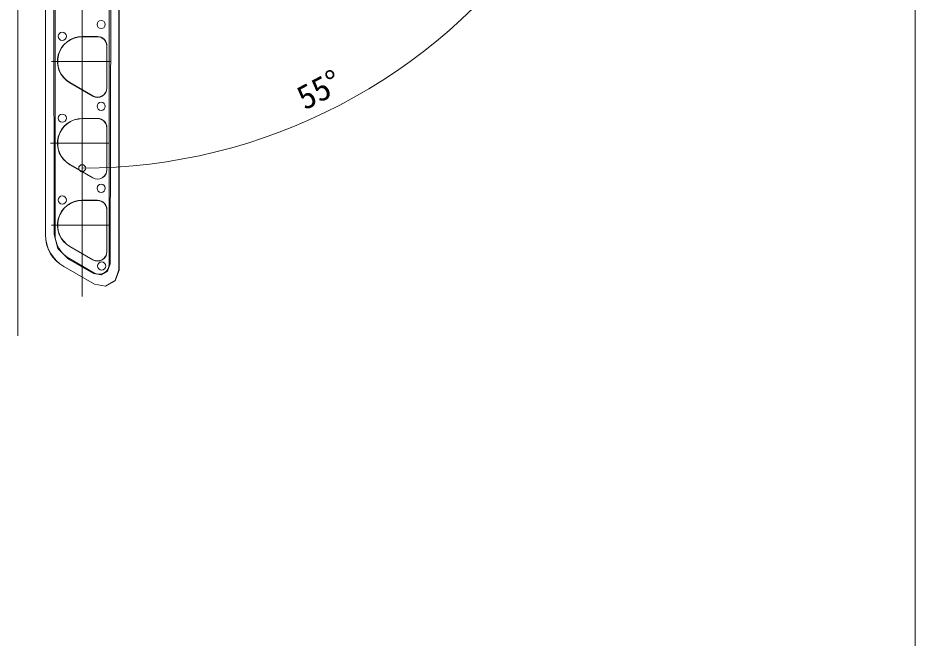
# Model space of a CAD drawing. Units: millimetres, scale not verified. Extents: x -1681 to -294, y -1188 to 1055.
# Drawn here: x -513.1 to -293.9, y -269.2 to -117.7 of the extents above; entities that cross this region are included whole.
import ezdxf
from ezdxf.enums import TextEntityAlignment as Align

# ---------------------------------------------------------------- set-up
doc = ezdxf.new("R2010")
doc.units = ezdxf.units.MM
doc.header["$LTSCALE"] = 4
for name, color, linetype, lineweight in [('0-2_YKK_ZWAK', 7, 'Continuous', 9), ('0-4_YKK_12', 2, 'Continuous', 9), ('0-5_YKK_13', 4, 'Continuous', 9), ('0-6_YKK_D', 6, 'Continuous', 9)]:
    doc.layers.add(name, color=color, linetype=linetype, lineweight=lineweight)
doc.styles.add('ＭＳ ゴシック', font='')
doc.styles.get('ＭＳ ゴシック').set_extended_font_data('MS Gothic')

msp = doc.modelspace()

# ---------------------------------------------------------------- linework, layer by layer
at = {"layer": '0-2_YKK_ZWAK'}
msp.add_line((-293.947, 996), (-293.947, -1188), dxfattribs=at)
at = {"layer": '0-4_YKK_12'}
for p, q in [((-497.423, -185.807), (-497.423, -39.42)), ((-504.898, -128.344), (-490.498, -128.344)), ((-505.148, -148.344), (-490.748, -148.344)), ((-504.898, -168.344), (-490.498, -168.344))]:
    msp.add_line(p, q, dxfattribs=at)
at = {"layer": '0-5_YKK_13'}
for p, q in [((-488.423, -30.75), (-488.423, -179.333)), ((-506.423, -170.669), (-506.423, -33.377)), ((-513.123, -38.082), (-513.123, -195.385)), ((-506.37, -47.707), (-506.389, -170.649)), ((-504.48, -47.707), (-504.285, -170.596)), ((-490.572, -177.813), (-490.366, -47.707)), ((-488.455, -179.277), (-488.475, -47.707)), ((-504.048, -55.477), (-504.048, -170.596)), ((-490.798, -177.813), (-490.798, -61.972)), ((-497.423, -122.277), (-493.673, -122.277)), ((-491.423, -134.827), (-491.423, -124.582)), ((-491.368, -124.582), (-491.368, -134.827)), ((-500.423, -133.528), (-500.45, -133.576)), ((-494.825, -136.824), (-500.45, -133.576)), ((-500.423, -133.528), (-494.798, -136.776)), ((-497.423, -142.277), (-493.673, -142.277)), ((-491.423, -154.827), (-491.423, -144.582)), ((-491.368, -144.582), (-491.368, -154.827)), ((-500.423, -153.528), (-500.45, -153.576)), ((-494.825, -156.824), (-500.45, -153.576)), ((-500.423, -153.528), (-494.798, -156.776)), ((-497.423, -162.277), (-493.673, -162.277)), ((-491.423, -174.827), (-491.423, -164.582)), ((-491.368, -164.582), (-491.368, -174.827)), ((-500.423, -173.528), (-500.45, -173.576)), ((-494.825, -176.824), (-500.45, -173.576)), ((-500.423, -173.528), (-494.798, -176.776)), ((-500.787, -176.639), (-494.659, -180.171)), ((-500.673, -176.442), (-494.548, -179.978)), ((-494.419, -182.795), (-501.923, -178.463)), ((-501.89, -178.444), (-494.451, -182.74)), ((-488.423, -179.333), (-488.455, -179.277))]:
    msp.add_line(p, q, dxfattribs=at)
for points in [[(-493.673, -122.332), (-497.423, -122.332), (-497.423, -122.277)], [(-493.673, -142.332), (-497.423, -142.332), (-497.423, -142.277)], [(-493.673, -162.332), (-497.423, -162.332), (-497.423, -162.277)], [(-500.787, -176.639), (-503.345, -174.086), (-504.285, -170.596)], [(-490.572, -177.813), (-491.211, -179.563), (-492.825, -180.493), (-494.659, -180.171)], [(-488.455, -179.277), (-489.389, -181.85), (-491.757, -183.217), (-494.451, -182.74), (-494.419, -182.795)], [(-488.423, -179.333), (-489.357, -181.905), (-491.725, -183.272), (-494.419, -182.795)]]:
    msp.add_lwpolyline(points, dxfattribs=at)
for centre in [(-492.798, -119.332), (-502.298, -122.207), (-492.798, -139.332), (-502.298, -142.207), (-492.798, -159.332), (-502.298, -162.207), (-492.673, -178.332)]:
    msp.add_circle(centre, 1, dxfattribs=at)
for centre, radius, start, end in [((-497.423, -128.332), 6.055, 90, 239.99998), ((-497.423, -128.332), 6, 90, 239.99998), ((-493.673, -124.582), 2.305, 0, 90), ((-493.673, -124.582), 2.25, 0, 90), ((-493.673, -134.827), 2.305, 239.99998, 0), ((-493.673, -134.827), 2.25, 239.99998, 0), ((-497.423, -148.332), 6.055, 90, 239.99998), ((-497.423, -148.332), 6, 90, 239.99998), ((-493.673, -144.582), 2.305, 0, 90), ((-493.673, -144.582), 2.25, 0, 90), ((-493.673, -154.827), 2.305, 239.99998, 0), ((-493.673, -154.827), 2.25, 239.99998, 0), ((-497.423, -168.332), 6.055, 90, 239.99998), ((-497.423, -168.332), 6, 90, 239.99998), ((-493.673, -164.582), 2.305, 0, 90), ((-493.673, -164.582), 2.25, 0, 90), ((-497.423, -170.669), 9, 180, 239.99998), ((-497.389, -170.651), 9, 179.99126, 239.99562), ((-497.298, -170.596), 6.75, 180, 239.99998), ((-493.673, -174.827), 2.305, 239.99998, 0), ((-493.673, -174.827), 2.25, 239.99998, 0), ((-493.298, -177.813), 2.5, 239.99998, 0)]:
    msp.add_arc(centre, radius, start, end, dxfattribs=at)
at = {"layer": '0-6_YKK_D'}
msp.add_circle((-497.423, -154.422), 0.85, dxfattribs=at)
msp.add_arc((-497.423, -18.161), 136.261, 270, 325, dxfattribs=at)

# ---------------------------------------------------------------- texts
at = {"layer": '0-6_YKK_D', "color": 4, "style": 'ＭＳ ゴシック'}
msp.add_text('55°', height=5.865, rotation=27.5, dxfattribs=at).set_placement((-442.205, -141.907), align=Align.BOTTOM_LEFT)

doc.saveas('drawing.dxf')
